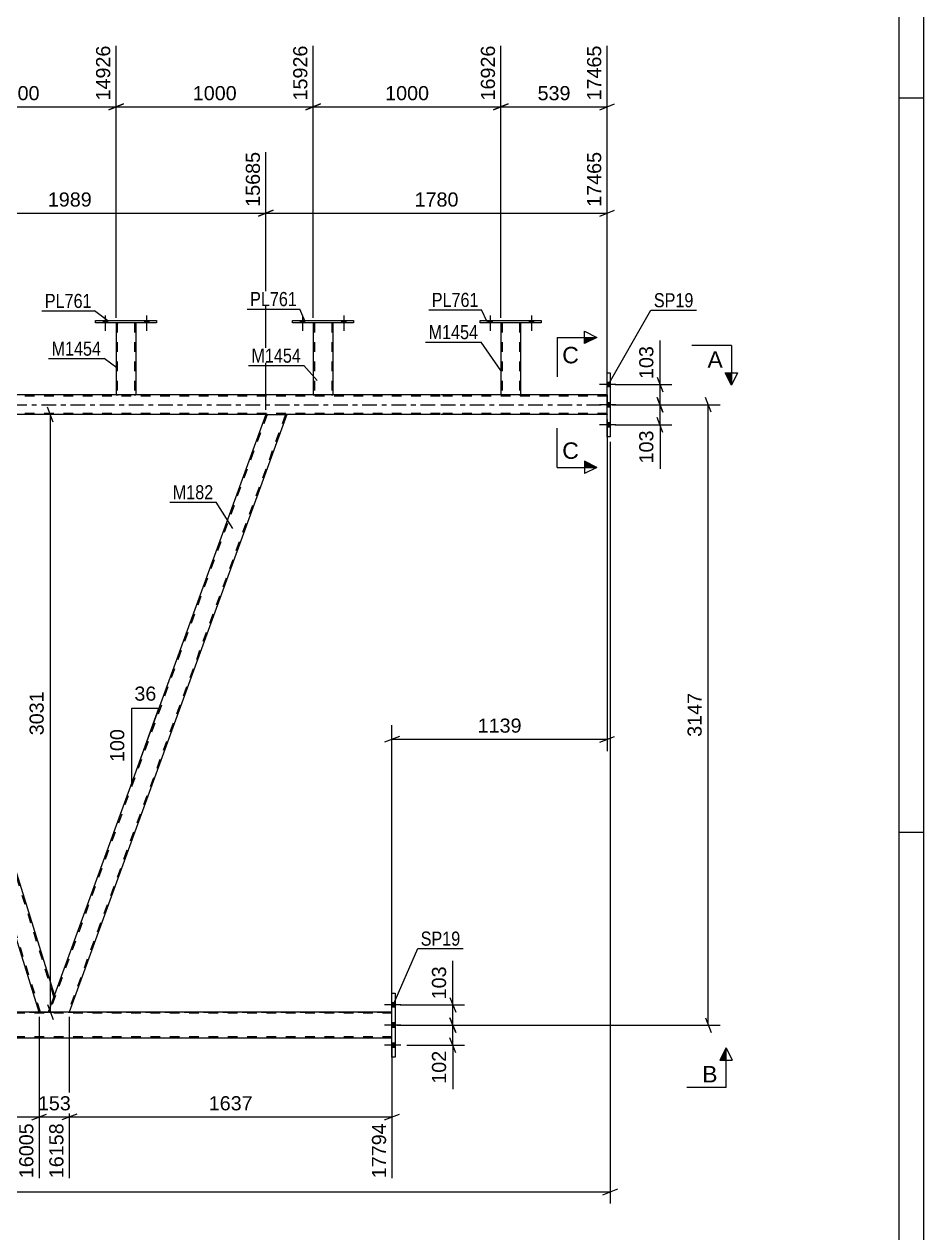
# Model space of a CAD drawing. Header units: millimetres. Extents: x 0 to 841, y 0 to 594.
# Drawn here: x 658.5 to 841, y 216.8 to 462 of the extents above; entities that cross this region are included whole.
import ezdxf

# ---------------------------------------------------------------- set-up
doc = ezdxf.new("R2010")
doc.units = ezdxf.units.MM
doc.linetypes.add('DXK_LINE_DOT2', pattern=[3.9198, 1.9599, -1.9599])
doc.linetypes.add('DXK_LINE_DOT3', pattern=[5.9187, 2.979, -0.9799, 0.9799, -0.9799])
doc.styles.add('Arial', font='arial.ttf', dxfattribs={"height": 0.2})
doc.styles.add('Arial Narrow', font='ARIALN.TTF', dxfattribs={"height": 0.2})

# ---------------------------------------------------------------- blocks, each defined once
blk = doc.blocks.new('Unknown-203724102-1113')
at = {"color": 5, "linetype": 'Continuous'}
for p, q in [((841, 0), (841, 594)), ((836, 5), (836, 589)), ((841, 447), (836, 447)), ((841, 298), (836, 298))]:
    blk.add_line(p, q, dxfattribs=at)
blk = doc.blocks.new('Bolt-203724102-2901 - 2835')
at = {"linetype": 'Continuous'}
for points in [[(752.55, 401.41), (753.43, 401.41), (753.43, 401.89), (752.55, 401.89)], [(760.95, 401.41), (761.83, 401.41), (761.83, 401.89), (760.95, 401.89)]]:
    blk.add_hatch(color=1, dxfattribs=at).paths.add_polyline_path(points)
at = {"color": 1, "linetype": 'Continuous'}
for p, q in [((752.99, 402.89), (752.99, 399.77)), ((761.39, 402.89), (761.39, 399.77)), ((752.55, 401.89), (752.55, 401.41)), ((753.43, 401.89), (753.43, 401.41)), ((760.95, 401.89), (760.95, 401.41)), ((761.83, 401.89), (761.83, 401.41))]:
    blk.add_line(p, q, dxfattribs=at)
blk = doc.blocks.new('Bolt-203724102-2887 - 2835')
at = {"linetype": 'Continuous'}
for points in [[(714.47, 401.41), (715.35, 401.41), (715.35, 401.89), (714.47, 401.89)], [(722.87, 401.41), (723.75, 401.41), (723.75, 401.89), (722.87, 401.89)]]:
    blk.add_hatch(color=1, dxfattribs=at).paths.add_polyline_path(points)
at = {"color": 1, "linetype": 'Continuous'}
for p, q in [((714.91, 402.89), (714.91, 399.77)), ((723.31, 402.89), (723.31, 399.77)), ((714.47, 401.89), (714.47, 401.41)), ((715.35, 401.89), (715.35, 401.41)), ((722.87, 401.89), (722.87, 401.41)), ((723.75, 401.89), (723.75, 401.41))]:
    blk.add_line(p, q, dxfattribs=at)
blk = doc.blocks.new('Bolt-203724102-2888 - 2835')
at = {"linetype": 'Continuous'}
for points in [[(714.47, 401.41), (715.35, 401.41), (715.35, 401.89), (714.47, 401.89)], [(722.87, 401.41), (723.75, 401.41), (723.75, 401.89), (722.87, 401.89)]]:
    blk.add_hatch(color=1, dxfattribs=at).paths.add_polyline_path(points)
at = {"color": 1, "linetype": 'Continuous'}
for p, q in [((714.91, 402.89), (714.91, 399.77)), ((723.31, 402.89), (723.31, 399.77)), ((714.47, 401.89), (714.47, 401.41)), ((715.35, 401.89), (715.35, 401.41)), ((722.87, 401.89), (722.87, 401.41)), ((723.75, 401.89), (723.75, 401.41))]:
    blk.add_line(p, q, dxfattribs=at)
blk = doc.blocks.new('Bolt-203724102-2889 - 2835')
at = {"linetype": 'Continuous'}
for points in [[(674.47, 401.41), (675.35, 401.41), (675.35, 401.89), (674.47, 401.89)], [(682.87, 401.41), (683.75, 401.41), (683.75, 401.89), (682.87, 401.89)]]:
    blk.add_hatch(color=1, dxfattribs=at).paths.add_polyline_path(points)
at = {"color": 1, "linetype": 'Continuous'}
for p, q in [((674.91, 402.89), (674.91, 399.77)), ((683.31, 402.89), (683.31, 399.77)), ((674.47, 401.89), (674.47, 401.41)), ((675.35, 401.89), (675.35, 401.41)), ((682.87, 401.89), (682.87, 401.41)), ((683.75, 401.89), (683.75, 401.41))]:
    blk.add_line(p, q, dxfattribs=at)
blk = doc.blocks.new('Bolt-203724102-2890 - 2835')
at = {"linetype": 'Continuous'}
for points in [[(674.47, 401.41), (675.35, 401.41), (675.35, 401.89), (674.47, 401.89)], [(682.87, 401.41), (683.75, 401.41), (683.75, 401.89), (682.87, 401.89)]]:
    blk.add_hatch(color=1, dxfattribs=at).paths.add_polyline_path(points)
at = {"color": 1, "linetype": 'Continuous'}
for p, q in [((674.91, 402.89), (674.91, 399.77)), ((683.31, 402.89), (683.31, 399.77)), ((674.47, 401.89), (674.47, 401.41)), ((675.35, 401.89), (675.35, 401.41)), ((682.87, 401.89), (682.87, 401.41)), ((683.75, 401.89), (683.75, 401.41))]:
    blk.add_line(p, q, dxfattribs=at)
blk = doc.blocks.new('Bolt-203724102-2902 - 2835')
at = {"linetype": 'Continuous'}
for points in [[(752.55, 401.41), (753.43, 401.41), (753.43, 401.89), (752.55, 401.89)], [(760.95, 401.41), (761.83, 401.41), (761.83, 401.89), (760.95, 401.89)]]:
    blk.add_hatch(color=1, dxfattribs=at).paths.add_polyline_path(points)
at = {"color": 1, "linetype": 'Continuous'}
for p, q in [((752.99, 402.89), (752.99, 399.77)), ((761.39, 402.89), (761.39, 399.77)), ((752.55, 401.89), (752.55, 401.41)), ((753.43, 401.89), (753.43, 401.41)), ((760.95, 401.89), (760.95, 401.41)), ((761.83, 401.89), (761.83, 401.41))]:
    blk.add_line(p, q, dxfattribs=at)
blk = doc.blocks.new('Part-203724102-3088 - 2835')
at = {"color": 7, "linetype": 'DXK_LINE_DOT2'}
for p, q in [((707.74, 382.77), (663.62, 261.55)), ((711.49, 382.77), (667.37, 261.55)), ((707.74, 382.77), (707.76, 382.77)), ((664.63, 265.02), (663.36, 261.55)), ((667.62, 261.55), (663.36, 261.55))]:
    blk.add_line(p, q, dxfattribs=at)
at = {"color": 2, "linetype": 'Continuous'}
for p, q in [((707.49, 382.77), (664.63, 265.02)), ((711.74, 382.77), (667.62, 261.55)), ((707.49, 382.77), (711.74, 382.77))]:
    blk.add_line(p, q, dxfattribs=at)
blk = doc.blocks.new('Part-203724102-3093 - 2835')
at = {"color": 2, "linetype": 'Continuous'}
for p, q in [((626.61, 382.77), (625.06, 378.52)), ((627.93, 382.77), (626.61, 382.77)), ((664.63, 265.02), (627.93, 382.77)), ((661.52, 261.55), (625.06, 378.52)), ((664.63, 265.02), (664.36, 264.27)), ((664.36, 264.27), (663.36, 261.55))]:
    blk.add_line(p, q, dxfattribs=at)
at = {"color": 7, "linetype": 'DXK_LINE_DOT2'}
for p, q in [((664.49, 264.65), (627.67, 382.77)), ((661.77, 261.55), (625.2, 378.89)), ((664.61, 264.96), (664.36, 264.27)), ((661.52, 261.55), (663.36, 261.55))]:
    blk.add_line(p, q, dxfattribs=at)
blk = doc.blocks.new('Part-203724102-3103 - 2835')
at = {"color": 2, "linetype": 'Continuous'}
for p, q in [((776.74, 378.27), (776.74, 391.27)), ((776.74, 391.27), (777.38, 391.27)), ((777.38, 391.27), (777.38, 378.27)), ((777.38, 378.27), (776.74, 378.27))]:
    blk.add_line(p, q, dxfattribs=at)
blk = doc.blocks.new('Part-203724102-3197 - 2835')
at = {"color": 2, "linetype": 'Continuous'}
for p, q in [((733.09, 252.41), (733.09, 265.41)), ((733.09, 265.41), (733.73, 265.41)), ((733.73, 265.41), (733.73, 252.41)), ((733.73, 252.41), (733.09, 252.41))]:
    blk.add_line(p, q, dxfattribs=at)
blk = doc.blocks.new('Part-203724102-3267 - 2835')
at = {"color": 2, "linetype": 'Continuous'}
for p, q in [((755.19, 401.41), (755.19, 386.77)), ((759.19, 401.41), (759.19, 386.77)), ((755.23, 386.77), (755.19, 386.77)), ((755.33, 386.77), (755.23, 386.77)), ((755.49, 386.77), (755.33, 386.77)), ((758.89, 386.77), (755.49, 386.77)), ((759.05, 386.77), (758.89, 386.77)), ((759.15, 386.77), (759.05, 386.77)), ((759.19, 386.77), (759.15, 386.77))]:
    blk.add_line(p, q, dxfattribs=at)
at = {"color": 7, "linetype": 'DXK_LINE_DOT2'}
for p, q in [((755.19, 401.41), (755.19, 401.41)), ((755.19, 401.41), (755.19, 401.41)), ((755.19, 401.41), (755.19, 401.41)), ((755.23, 401.41), (755.19, 401.41)), ((755.19, 401.41), (755.23, 401.41)), ((755.33, 401.41), (755.23, 401.41)), ((755.23, 401.41), (755.33, 401.41)), ((755.49, 401.41), (755.33, 401.41)), ((755.33, 401.41), (755.49, 401.41)), ((755.43, 401.41), (755.43, 401.41)), ((755.43, 401.41), (755.43, 386.77)), ((755.45, 401.41), (755.43, 401.41)), ((755.43, 401.41), (755.45, 401.41)), ((755.5, 401.41), (755.45, 401.41)), ((755.45, 401.41), (755.5, 401.41)), ((758.89, 401.41), (755.49, 401.41)), ((758.89, 401.41), (755.49, 401.41)), ((758.8, 401.41), (755.5, 401.41)), ((755.5, 401.41), (755.58, 401.41)), ((758.88, 401.41), (755.58, 401.41)), ((758.88, 401.41), (758.8, 401.41)), ((758.93, 401.41), (758.88, 401.41)), ((758.88, 401.41), (758.93, 401.41)), ((758.89, 401.41), (759.05, 401.41)), ((759.05, 401.41), (758.89, 401.41)), ((758.95, 401.41), (758.93, 401.41)), ((758.93, 401.41), (758.95, 401.41)), ((758.95, 401.41), (758.95, 401.41)), ((758.95, 401.41), (758.95, 386.77)), ((759.05, 401.41), (759.15, 401.41)), ((759.15, 401.41), (759.05, 401.41)), ((759.15, 401.41), (759.19, 401.41)), ((759.19, 401.41), (759.15, 401.41)), ((759.19, 401.41), (759.19, 401.41)), ((759.19, 401.41), (759.19, 401.41)), ((759.19, 401.41), (759.19, 401.41)), ((755.19, 386.77), (755.23, 386.77)), ((755.23, 386.77), (755.33, 386.77)), ((755.33, 386.77), (755.49, 386.77)), ((755.45, 386.77), (755.43, 386.77)), ((755.43, 386.77), (755.45, 386.77)), ((755.5, 386.77), (755.45, 386.77)), ((755.45, 386.77), (755.5, 386.77)), ((758.89, 386.77), (755.49, 386.77)), ((758.8, 386.77), (755.5, 386.77)), ((755.5, 386.77), (755.58, 386.77)), ((758.93, 386.77), (755.58, 386.77)), ((758.88, 386.77), (758.8, 386.77)), ((758.93, 386.77), (758.88, 386.77)), ((758.89, 386.77), (759.05, 386.77)), ((758.95, 386.77), (758.93, 386.77)), ((758.93, 386.77), (758.95, 386.77)), ((759.05, 386.77), (759.15, 386.77)), ((759.15, 386.77), (759.19, 386.77))]:
    blk.add_line(p, q, dxfattribs=at)
blk = doc.blocks.new('Part-203724102-3272 - 2835')
at = {"color": 2, "linetype": 'Continuous'}
for p, q in [((750.99, 401.41), (750.99, 401.89)), ((750.99, 401.89), (763.39, 401.89)), ((763.39, 401.41), (750.99, 401.41)), ((763.39, 401.89), (763.39, 401.41))]:
    blk.add_line(p, q, dxfattribs=at)
blk = doc.blocks.new('Part-203724102-3412 - 2835')
at = {"color": 7, "linetype": 'DXK_LINE_DOT2'}
for p, q in [((733.09, 261.31), (59.43, 261.31)), ((146.06, 261.55), (733.09, 261.55)), ((733.09, 256.27), (733.09, 261.55)), ((733.09, 256.51), (59.43, 256.51))]:
    blk.add_line(p, q, dxfattribs=at)
at = {"color": 2, "linetype": 'Continuous'}
for p, q in [((733.09, 261.55), (586.95, 261.55)), ((733.09, 256.27), (586.95, 256.27))]:
    blk.add_line(p, q, dxfattribs=at)
blk = doc.blocks.new('Part-203724102-3327 - 2835')
at = {"color": 2, "linetype": 'Continuous'}
for p, q in [((677.11, 401.41), (677.11, 386.77)), ((681.11, 401.41), (681.11, 386.77)), ((677.15, 386.77), (677.11, 386.77)), ((677.26, 386.77), (677.15, 386.77)), ((677.41, 386.77), (677.26, 386.77)), ((680.82, 386.77), (677.41, 386.77)), ((680.97, 386.77), (680.82, 386.77)), ((681.08, 386.77), (680.97, 386.77)), ((681.11, 386.77), (681.08, 386.77))]:
    blk.add_line(p, q, dxfattribs=at)
at = {"color": 7, "linetype": 'DXK_LINE_DOT2'}
for p, q in [((677.11, 401.41), (677.11, 401.41)), ((677.11, 401.41), (677.11, 401.41)), ((677.11, 401.41), (677.11, 401.41)), ((677.15, 401.41), (677.11, 401.41)), ((677.11, 401.41), (677.15, 401.41)), ((677.26, 401.41), (677.15, 401.41)), ((677.15, 401.41), (677.26, 401.41)), ((677.41, 401.41), (677.26, 401.41)), ((677.26, 401.41), (677.41, 401.41)), ((677.35, 401.41), (677.35, 401.41)), ((677.35, 401.41), (677.35, 386.77)), ((677.37, 401.41), (677.35, 401.41)), ((677.35, 401.41), (677.37, 401.41)), ((677.42, 401.41), (677.37, 401.41)), ((677.37, 401.41), (677.42, 401.41)), ((680.82, 401.41), (677.41, 401.41)), ((680.82, 401.41), (677.41, 401.41)), ((680.73, 401.41), (677.42, 401.41)), ((677.42, 401.41), (677.5, 401.41)), ((680.8, 401.41), (677.5, 401.41)), ((680.8, 401.41), (680.73, 401.41)), ((680.86, 401.41), (680.8, 401.41)), ((680.8, 401.41), (680.86, 401.41)), ((680.82, 401.41), (680.97, 401.41)), ((680.97, 401.41), (680.82, 401.41)), ((680.87, 401.41), (680.86, 401.41)), ((680.86, 401.41), (680.87, 401.41)), ((680.87, 401.41), (680.87, 401.41)), ((680.87, 401.41), (680.87, 386.77)), ((680.97, 401.41), (681.08, 401.41)), ((681.08, 401.41), (680.97, 401.41)), ((681.08, 401.41), (681.11, 401.41)), ((681.11, 401.41), (681.08, 401.41)), ((681.11, 401.41), (681.11, 401.41)), ((681.11, 401.41), (681.11, 401.41)), ((681.11, 401.41), (681.11, 401.41)), ((677.11, 386.77), (677.15, 386.77)), ((677.15, 386.77), (677.26, 386.77)), ((677.26, 386.77), (677.41, 386.77)), ((677.37, 386.77), (677.35, 386.77)), ((677.35, 386.77), (677.37, 386.77)), ((677.42, 386.77), (677.37, 386.77)), ((677.37, 386.77), (677.41, 386.77)), ((680.82, 386.77), (677.41, 386.77)), ((677.41, 386.77), (677.42, 386.77)), ((680.73, 386.77), (677.42, 386.77)), ((677.42, 386.77), (677.5, 386.77)), ((680.8, 386.77), (677.5, 386.77)), ((680.8, 386.77), (680.73, 386.77)), ((680.86, 386.77), (680.8, 386.77)), ((680.8, 386.77), (680.86, 386.77)), ((680.82, 386.77), (680.97, 386.77)), ((680.87, 386.77), (680.86, 386.77)), ((680.86, 386.77), (680.87, 386.77)), ((680.97, 386.77), (681.08, 386.77)), ((681.08, 386.77), (681.11, 386.77))]:
    blk.add_line(p, q, dxfattribs=at)
blk = doc.blocks.new('Part-203724102-3332 - 2835')
at = {"color": 2, "linetype": 'Continuous'}
for p, q in [((672.91, 401.41), (672.91, 401.89)), ((672.91, 401.89), (685.31, 401.89)), ((685.31, 401.41), (672.91, 401.41)), ((685.31, 401.89), (685.31, 401.41))]:
    blk.add_line(p, q, dxfattribs=at)
blk = doc.blocks.new('Part-203724102-3337 - 2835')
at = {"color": 2, "linetype": 'Continuous'}
for p, q in [((717.11, 401.41), (717.11, 386.77)), ((721.11, 401.41), (721.11, 386.77)), ((717.15, 386.77), (717.11, 386.77)), ((717.25, 386.77), (717.15, 386.77)), ((717.41, 386.77), (717.25, 386.77)), ((720.82, 386.77), (717.41, 386.77)), ((720.97, 386.77), (720.82, 386.77)), ((721.08, 386.77), (720.97, 386.77)), ((721.11, 386.77), (721.08, 386.77))]:
    blk.add_line(p, q, dxfattribs=at)
at = {"color": 7, "linetype": 'DXK_LINE_DOT2'}
for p, q in [((717.11, 401.41), (717.11, 401.41)), ((717.11, 401.41), (717.11, 401.41)), ((717.11, 401.41), (717.11, 401.41)), ((717.15, 401.41), (717.11, 401.41)), ((717.11, 401.41), (717.15, 401.41)), ((717.25, 401.41), (717.15, 401.41)), ((717.15, 401.41), (717.25, 401.41)), ((717.41, 401.41), (717.25, 401.41)), ((717.25, 401.41), (717.41, 401.41)), ((717.35, 401.41), (717.35, 401.41)), ((717.35, 401.41), (717.35, 386.77)), ((717.37, 401.41), (717.35, 401.41)), ((717.35, 401.41), (717.37, 401.41)), ((717.42, 401.41), (717.37, 401.41)), ((717.37, 401.41), (717.42, 401.41)), ((720.82, 401.41), (717.41, 401.41)), ((720.82, 401.41), (717.41, 401.41)), ((720.73, 401.41), (717.42, 401.41)), ((717.42, 401.41), (717.5, 401.41)), ((720.8, 401.41), (717.5, 401.41)), ((720.8, 401.41), (720.73, 401.41)), ((720.86, 401.41), (720.8, 401.41)), ((720.8, 401.41), (720.86, 401.41)), ((720.82, 401.41), (720.97, 401.41)), ((720.97, 401.41), (720.82, 401.41)), ((720.87, 401.41), (720.86, 401.41)), ((720.86, 401.41), (720.87, 401.41)), ((720.87, 401.41), (720.87, 401.41)), ((720.87, 401.41), (720.87, 386.77)), ((720.97, 401.41), (721.08, 401.41)), ((721.08, 401.41), (720.97, 401.41)), ((721.08, 401.41), (721.11, 401.41)), ((721.11, 401.41), (721.08, 401.41)), ((721.11, 401.41), (721.11, 401.41)), ((721.11, 401.41), (721.11, 401.41)), ((721.11, 401.41), (721.11, 401.41)), ((717.11, 386.77), (717.15, 386.77)), ((717.15, 386.77), (717.25, 386.77)), ((717.25, 386.77), (717.41, 386.77)), ((717.37, 386.77), (717.35, 386.77)), ((717.35, 386.77), (717.37, 386.77)), ((717.42, 386.77), (717.37, 386.77)), ((717.37, 386.77), (717.41, 386.77)), ((720.82, 386.77), (717.41, 386.77)), ((717.41, 386.77), (717.42, 386.77)), ((720.73, 386.77), (717.42, 386.77)), ((717.42, 386.77), (717.5, 386.77)), ((720.8, 386.77), (717.5, 386.77)), ((720.8, 386.77), (720.73, 386.77)), ((720.86, 386.77), (720.8, 386.77)), ((720.8, 386.77), (720.86, 386.77)), ((720.82, 386.77), (720.97, 386.77)), ((720.87, 386.77), (720.86, 386.77)), ((720.86, 386.77), (720.87, 386.77)), ((720.97, 386.77), (721.08, 386.77)), ((721.08, 386.77), (721.11, 386.77))]:
    blk.add_line(p, q, dxfattribs=at)
blk = doc.blocks.new('Part-203724102-3342 - 2835')
at = {"color": 2, "linetype": 'Continuous'}
for p, q in [((712.91, 401.41), (712.91, 401.89)), ((712.91, 401.89), (725.31, 401.89)), ((725.31, 401.41), (712.91, 401.41)), ((725.31, 401.89), (725.31, 401.41))]:
    blk.add_line(p, q, dxfattribs=at)
blk = doc.blocks.new('Part-203724102-3407 - 2835')
at = {"color": 7, "linetype": 'DXK_LINE_DOT2'}
for p, q in [((742.89, 386.53), (80.08, 386.53)), ((742.89, 386.77), (107.1, 386.77)), ((681.11, 386.77), (677.11, 386.77)), ((721.11, 386.77), (717.11, 386.77)), ((776.74, 386.77), (742.99, 386.77)), ((776.74, 386.53), (742.99, 386.53)), ((759.19, 386.77), (755.19, 386.77)), ((776.74, 386.77), (776.74, 382.77)), ((742.89, 383.01), (80.08, 383.01)), ((711.74, 382.77), (707.49, 382.77)), ((776.74, 383.01), (742.99, 383.01))]:
    blk.add_line(p, q, dxfattribs=at)
at = {"color": 2, "linetype": 'Continuous'}
for p, q in [((677.11, 386.77), (641.11, 386.77)), ((717.11, 386.77), (681.11, 386.77)), ((742.89, 386.77), (721.11, 386.77)), ((755.19, 386.77), (742.99, 386.77)), ((776.74, 386.77), (759.19, 386.77)), ((707.49, 382.77), (627.93, 382.77)), ((742.89, 382.77), (711.74, 382.77)), ((776.74, 382.77), (742.99, 382.77))]:
    blk.add_line(p, q, dxfattribs=at)
at = {"color": 7, "linetype": 'DXK_LINE_DOT3'}
for p, q in [((70.08, 384.77), (742.89, 384.77)), ((742.99, 384.77), (786.74, 384.77))]:
    blk.add_line(p, q, dxfattribs=at)
blk = doc.blocks.new('Bolt-203724102-3415 - 2835')
at = {"linetype": 'Continuous'}
for points in [[(777.38, 388.43), (777.38, 389.31), (776.74, 389.31), (776.74, 388.43)], [(777.38, 388.43), (777.38, 389.31), (776.74, 389.31), (776.74, 388.43)], [(777.38, 388.43), (777.38, 389.31), (776.74, 389.31), (776.74, 388.43)], [(777.38, 384.31), (777.38, 385.19), (776.74, 385.19), (776.74, 384.31)], [(777.38, 384.31), (777.38, 385.19), (776.74, 385.19), (776.74, 384.31)], [(777.38, 380.23), (777.38, 381.11), (776.74, 381.11), (776.74, 380.23)], [(777.38, 380.23), (777.38, 381.11), (776.74, 381.11), (776.74, 380.23)], [(777.38, 380.23), (777.38, 381.11), (776.74, 381.11), (776.74, 380.23)]]:
    blk.add_hatch(color=1, dxfattribs=at).paths.add_polyline_path(points)
at = {"color": 1, "linetype": 'Continuous'}
for p, q in [((778.54, 388.87), (775.22, 388.87)), ((778.54, 388.87), (775.22, 388.87)), ((778.54, 388.87), (775.22, 388.87)), ((777.38, 389.31), (776.74, 389.31)), ((777.38, 389.31), (776.74, 389.31)), ((777.38, 389.31), (776.74, 389.31)), ((777.38, 388.43), (776.74, 388.43)), ((777.38, 388.43), (776.74, 388.43)), ((777.38, 388.43), (776.74, 388.43)), ((777.38, 385.19), (776.74, 385.19)), ((777.38, 385.19), (776.74, 385.19)), ((778.54, 384.75), (775.22, 384.75)), ((778.54, 384.75), (775.22, 384.75)), ((777.38, 384.31), (776.74, 384.31)), ((777.38, 384.31), (776.74, 384.31)), ((778.54, 380.67), (775.22, 380.67)), ((778.54, 380.67), (775.22, 380.67)), ((778.54, 380.67), (775.22, 380.67)), ((777.38, 381.11), (776.74, 381.11)), ((777.38, 381.11), (776.74, 381.11)), ((777.38, 381.11), (776.74, 381.11)), ((777.38, 380.23), (776.74, 380.23)), ((777.38, 380.23), (776.74, 380.23)), ((777.38, 380.23), (776.74, 380.23))]:
    blk.add_line(p, q, dxfattribs=at)
blk = doc.blocks.new('Bolt-203724102-3422 - 2835')
at = {"linetype": 'Continuous'}
for points in [[(733.73, 262.57), (733.73, 263.45), (733.09, 263.45), (733.09, 262.57)], [(733.73, 262.57), (733.73, 263.45), (733.09, 263.45), (733.09, 262.57)], [(733.73, 262.57), (733.73, 263.45), (733.09, 263.45), (733.09, 262.57)], [(733.73, 258.45), (733.73, 259.33), (733.09, 259.33), (733.09, 258.45)], [(733.73, 258.45), (733.73, 259.33), (733.09, 259.33), (733.09, 258.45)], [(733.73, 254.37), (733.73, 255.25), (733.09, 255.25), (733.09, 254.37)], [(733.73, 254.37), (733.73, 255.25), (733.09, 255.25), (733.09, 254.37)], [(733.73, 254.37), (733.73, 255.25), (733.09, 255.25), (733.09, 254.37)]]:
    blk.add_hatch(color=1, dxfattribs=at).paths.add_polyline_path(points)
at = {"color": 1, "linetype": 'Continuous'}
for p, q in [((734.89, 263.01), (731.57, 263.01)), ((734.89, 263.01), (731.57, 263.01)), ((734.89, 263.01), (731.57, 263.01)), ((733.73, 263.45), (733.09, 263.45)), ((733.73, 263.45), (733.09, 263.45)), ((733.73, 263.45), (733.09, 263.45)), ((733.73, 262.57), (733.09, 262.57)), ((733.73, 262.57), (733.09, 262.57)), ((733.73, 262.57), (733.09, 262.57)), ((734.89, 258.89), (731.57, 258.89)), ((734.89, 258.89), (731.57, 258.89)), ((733.73, 259.33), (733.09, 259.33)), ((733.73, 259.33), (733.09, 259.33)), ((733.73, 258.45), (733.09, 258.45)), ((733.73, 258.45), (733.09, 258.45)), ((733.73, 255.25), (733.09, 255.25)), ((733.73, 255.25), (733.09, 255.25)), ((733.73, 255.25), (733.09, 255.25)), ((734.89, 254.81), (731.57, 254.81)), ((734.89, 254.81), (731.57, 254.81)), ((734.89, 254.81), (731.57, 254.81)), ((733.73, 254.37), (733.09, 254.37)), ((733.73, 254.37), (733.09, 254.37)), ((733.73, 254.37), (733.09, 254.37))]:
    blk.add_line(p, q, dxfattribs=at)
blk = doc.blocks.new('AngleDimension-203724102-4223 - 2835')
at = {"color": 7, "linetype": 'Continuous'}
for p, q in [((680.27, 323.23), (685.81, 323.23)), ((680.27, 308.01), (685.81, 323.23)), ((680.27, 308.01), (680.27, 323.23)), ((682.99, 315.47), (685.81, 323.23))]:
    blk.add_line(p, q, dxfattribs=at)
at = {"color": 0}
for points in [[(685.87, 324.13), (685.87, 328.33), (680.22, 328.33), (680.22, 324.13)], [(679.37, 319.55), (675.17, 319.55), (675.17, 311.68), (679.37, 311.68)]]:
    blk.add_wipeout(points, dxfattribs=at)
at = {"color": 3, "style": 'Arial'}
blk.add_text('36', height=2.865, dxfattribs=at).set_placement((680.82, 324.73))
blk.add_text('100', height=2.865, rotation=90.0002, dxfattribs=at).set_placement((678.77, 312.28))
blk = doc.blocks.new('StraightDimension-203724102-4325 - 2835')
at = {"color": 7, "linetype": 'Continuous'}
for p, q in [((797.87, 383.27), (796.67, 386.27)), ((777.74, 384.77), (799.67, 384.77)), ((797.27, 258.91), (797.27, 384.77)), ((796.67, 260.41), (797.87, 257.41)), ((734.09, 258.91), (799.67, 258.91))]:
    blk.add_line(p, q, dxfattribs=at)
at = {"color": 0}
blk.add_wipeout([(796.52, 326.89), (792.32, 326.89), (792.32, 316.79), (796.52, 316.79)], dxfattribs=at)
at = {"color": 3, "style": 'Arial'}
blk.add_text('3147', height=2.865, rotation=90.0002, dxfattribs=at).set_placement((795.92, 317.39))
blk = doc.blocks.new('StraightDimension-203724102-4647 - 2835')
at = {"color": 7, "linetype": 'Continuous'}
for p, q in [((786.87, 386.27), (788.07, 383.27)), ((778.38, 384.77), (789.87, 384.77)), ((787.47, 380.67), (787.47, 384.77)), ((778.38, 380.67), (789.87, 380.67)), ((788.07, 379.17), (786.87, 382.17))]:
    blk.add_line(p, q, dxfattribs=at)
at = {"color": 0}
blk.add_wipeout([(786.72, 380.14), (782.52, 380.14), (782.52, 372.27), (786.72, 372.27)], dxfattribs=at)
at = {"color": 7, "linetype": 'Continuous'}
blk.add_line((787.47, 380.67), (787.47, 371.75), dxfattribs=at)
blk.add_line((787.47, 380.67), (787.47, 371.75), dxfattribs=at)
at = {"color": 3, "style": 'Arial'}
blk.add_text('103', height=2.865, rotation=90.0002, dxfattribs=at).set_placement((786.12, 372.87))
blk = doc.blocks.new('StraightDimension-203724102-4514 - 2835')
at = {"color": 7, "linetype": 'Continuous'}
for p, q in [((692.83, 382.77), (660.92, 382.77)), ((664.37, 381.27), (663.17, 384.27)), ((663.77, 261.55), (663.77, 382.77)), ((663.17, 263.05), (664.37, 260.05)), ((673.94, 261.55), (660.92, 261.55))]:
    blk.add_line(p, q, dxfattribs=at)
at = {"color": 0}
blk.add_wipeout([(663.02, 327.21), (658.82, 327.21), (658.82, 317.11), (663.02, 317.11)], dxfattribs=at)
at = {"color": 3, "style": 'Arial'}
blk.add_text('3031', height=2.865, rotation=90.0002, dxfattribs=at).set_placement((662.42, 317.71))
blk = doc.blocks.new('StraightDimension-203724102-15325 - 2835')
at = {"color": 7, "linetype": 'Continuous'}
for p, q in [((734.73, 263.01), (747.81, 263.01)), ((744.81, 264.51), (746.01, 261.51)), ((745.41, 258.89), (745.41, 263.01)), ((746.01, 257.39), (744.81, 260.39)), ((734.73, 258.89), (747.81, 258.89))]:
    blk.add_line(p, q, dxfattribs=at)
at = {"color": 0}
blk.add_wipeout([(744.66, 271.4), (740.46, 271.4), (740.46, 263.53), (744.66, 263.53)], dxfattribs=at)
at = {"color": 7, "linetype": 'Continuous'}
blk.add_line((745.41, 263.01), (745.41, 271.93), dxfattribs=at)
blk.add_line((745.41, 263.01), (745.41, 271.93), dxfattribs=at)
at = {"color": 3, "style": 'Arial'}
blk.add_text('103', height=2.865, rotation=90.0002, dxfattribs=at).set_placement((744.06, 264.13))
blk = doc.blocks.new('StraightDimension-203724102-9346 - 2835')
at = {"color": 7, "linetype": 'Continuous'}
for p, q in [((677.11, 402.41), (677.11, 457.63)), ((717.11, 402.41), (717.11, 457.63)), ((678.61, 445.82), (675.61, 444.62)), ((677.11, 445.22), (717.11, 445.22)), ((715.61, 444.62), (718.61, 445.82))]:
    blk.add_line(p, q, dxfattribs=at)
at = {"color": 0, "linetype": 'Continuous'}
blk.add_wipeout([(716.51, 458.23), (712.31, 458.23), (712.31, 445.92), (716.51, 445.92)], dxfattribs=at)
at = {"color": 0}
blk.add_wipeout([(702.16, 445.97), (702.16, 450.17), (692.07, 450.17), (692.07, 445.97)], dxfattribs=at)
at = {"color": 3, "linetype": 'Continuous', "style": 'Arial'}
blk.add_text('15926', height=2.865, rotation=90.0002, dxfattribs=at).set_placement((715.91, 446.52))
at = {"color": 3, "style": 'Arial'}
blk.add_text('1000', height=2.865, dxfattribs=at).set_placement((692.67, 446.57))
blk = doc.blocks.new('StraightDimension-203724102-3859 - 2835')
at = {"color": 7, "linetype": 'Continuous'}
for p, q in [((777.38, 377.27), (777.38, 222.69)), ((775.88, 224.49), (778.88, 225.69)), ((50.81, 225.09), (777.38, 225.09))]:
    blk.add_line(p, q, dxfattribs=at)
blk = doc.blocks.new('StraightDimension-203724102-3445 - 2835')
at = {"color": 7, "linetype": 'Continuous'}
for p, q in [((667.62, 260.55), (667.62, 227.84)), ((733.09, 255.27), (733.09, 227.84)), ((669.12, 240.86), (666.12, 239.66)), ((731.59, 239.66), (734.59, 240.86)), ((667.62, 240.26), (733.09, 240.26))]:
    blk.add_line(p, q, dxfattribs=at)
at = {"color": 0}
blk.add_wipeout([(705.4, 241.01), (705.4, 245.21), (695.31, 245.21), (695.31, 241.01)], dxfattribs=at)
at = {"color": 0, "linetype": 'Continuous'}
blk.add_wipeout([(732.49, 239.56), (728.29, 239.56), (728.29, 227.24), (732.49, 227.24)], dxfattribs=at)
at = {"color": 3, "style": 'Arial'}
blk.add_text('1637', height=2.865, dxfattribs=at).set_placement((695.91, 241.61))
at = {"color": 3, "linetype": 'Continuous', "style": 'Arial'}
blk.add_text('17794', height=2.865, rotation=90.0002, dxfattribs=at).set_placement((731.89, 227.84))
blk = doc.blocks.new('StraightDimension-203724102-3454 - 2835')
at = {"color": 7, "linetype": 'Continuous'}
for p, q in [((661.52, 260.55), (661.52, 227.84)), ((667.62, 260.55), (667.62, 227.84)), ((660.02, 239.66), (663.02, 240.86)), ((669.12, 240.86), (666.12, 239.66)), ((661.52, 240.26), (667.62, 240.26))]:
    blk.add_line(p, q, dxfattribs=at)
at = {"color": 0}
blk.add_wipeout([(668.51, 241.01), (668.51, 245.21), (660.64, 245.21), (660.64, 241.01)], dxfattribs=at)
at = {"color": 0, "linetype": 'Continuous'}
blk.add_wipeout([(667.02, 239.56), (662.82, 239.56), (662.82, 227.24), (667.02, 227.24)], dxfattribs=at)
at = {"color": 3, "style": 'Arial'}
blk.add_text('153', height=2.865, dxfattribs=at).set_placement((661.24, 241.61))
at = {"color": 3, "linetype": 'Continuous', "style": 'Arial'}
blk.add_text('16158', height=2.865, rotation=90.0002, dxfattribs=at).set_placement((666.42, 227.84))
blk = doc.blocks.new('StraightDimension-203724102-3476 - 2835')
at = {"color": 7, "linetype": 'Continuous'}
for p, q in [((582.49, 260.55), (582.49, 227.84)), ((661.52, 260.55), (661.52, 227.84)), ((583.99, 240.86), (580.99, 239.66)), ((660.02, 239.66), (663.02, 240.86)), ((582.49, 240.26), (661.52, 240.26))]:
    blk.add_line(p, q, dxfattribs=at)
at = {"color": 0}
blk.add_wipeout([(627.05, 241.01), (627.05, 245.21), (616.96, 245.21), (616.96, 241.01)], dxfattribs=at)
at = {"color": 0, "linetype": 'Continuous'}
blk.add_wipeout([(660.92, 239.56), (656.72, 239.56), (656.72, 227.24), (660.92, 227.24)], dxfattribs=at)
at = {"color": 3, "style": 'Arial'}
blk.add_text('1976', height=2.865, dxfattribs=at).set_placement((617.56, 241.61))
at = {"color": 3, "linetype": 'Continuous', "style": 'Arial'}
blk.add_text('16005', height=2.865, rotation=90.0002, dxfattribs=at).set_placement((660.32, 227.84))
blk = doc.blocks.new('StraightDimension-203724102-3870 - 2835')
at = {"color": 7, "linetype": 'Continuous'}
for p, q in [((707.49, 383.77), (707.49, 436.06)), ((776.74, 387.77), (776.74, 436.06)), ((708.99, 424.24), (705.99, 423.04)), ((707.49, 423.64), (776.74, 423.64)), ((775.24, 423.04), (778.24, 424.24))]:
    blk.add_line(p, q, dxfattribs=at)
at = {"color": 0, "linetype": 'Continuous'}
blk.add_wipeout([(776.14, 436.66), (771.94, 436.66), (771.94, 424.34), (776.14, 424.34)], dxfattribs=at)
at = {"color": 0}
blk.add_wipeout([(747.16, 424.39), (747.16, 428.59), (737.07, 428.59), (737.07, 424.39)], dxfattribs=at)
at = {"color": 3, "linetype": 'Continuous', "style": 'Arial'}
blk.add_text('17465', height=2.865, rotation=90.0002, dxfattribs=at).set_placement((775.54, 424.94))
at = {"color": 3, "style": 'Arial'}
blk.add_text('1780', height=2.865, dxfattribs=at).set_placement((737.67, 424.99))
blk = doc.blocks.new('StraightDimension-203724102-3879 - 2835')
at = {"color": 7, "linetype": 'Continuous'}
for p, q in [((627.93, 383.77), (627.93, 440.56)), ((707.49, 383.77), (707.49, 436.06)), ((629.43, 424.24), (626.43, 423.04)), ((627.93, 423.64), (707.49, 423.64)), ((705.99, 423.04), (708.99, 424.24))]:
    blk.add_line(p, q, dxfattribs=at)
at = {"color": 0, "linetype": 'Continuous'}
blk.add_wipeout([(706.89, 436.66), (702.69, 436.66), (702.69, 424.34), (706.89, 424.34)], dxfattribs=at)
at = {"color": 0}
blk.add_wipeout([(672.75, 424.39), (672.75, 428.59), (662.66, 428.59), (662.66, 424.39)], dxfattribs=at)
at = {"color": 3, "linetype": 'Continuous', "style": 'Arial'}
blk.add_text('15685', height=2.865, rotation=90.0002, dxfattribs=at).set_placement((706.29, 424.94))
at = {"color": 3, "style": 'Arial'}
blk.add_text('1989', height=2.865, dxfattribs=at).set_placement((663.26, 424.99))
blk = doc.blocks.new('StraightDimension-203724102-4424 - 2835')
at = {"color": 7, "linetype": 'Continuous'}
for p, q in [((776.74, 381.77), (776.74, 314.49)), ((733.09, 262.55), (733.09, 319.74)), ((734.59, 317.49), (731.59, 316.29)), ((733.09, 316.89), (776.74, 316.89)), ((775.24, 316.29), (778.24, 317.49))]:
    blk.add_line(p, q, dxfattribs=at)
at = {"color": 0}
blk.add_wipeout([(759.96, 317.64), (759.96, 321.84), (749.87, 321.84), (749.87, 317.64)], dxfattribs=at)
at = {"color": 3, "style": 'Arial'}
blk.add_text('1139', height=2.865, dxfattribs=at).set_placement((750.47, 318.24))
blk = doc.blocks.new('StraightDimension-203724102-4655 - 2835')
at = {"color": 7, "linetype": 'Continuous'}
for p, q in [((786.87, 390.37), (788.07, 387.37)), ((778.38, 388.87), (789.87, 388.87)), ((787.47, 384.77), (787.47, 388.87)), ((788.07, 383.27), (786.87, 386.27)), ((778.38, 384.77), (789.87, 384.77))]:
    blk.add_line(p, q, dxfattribs=at)
at = {"color": 0}
blk.add_wipeout([(786.72, 397.26), (782.52, 397.26), (782.52, 389.39), (786.72, 389.39)], dxfattribs=at)
at = {"color": 7, "linetype": 'Continuous'}
blk.add_line((787.47, 388.87), (787.47, 397.79), dxfattribs=at)
blk.add_line((787.47, 388.87), (787.47, 397.79), dxfattribs=at)
at = {"color": 3, "style": 'Arial'}
blk.add_text('103', height=2.865, rotation=90.0002, dxfattribs=at).set_placement((786.12, 389.99))
blk = doc.blocks.new('StraightDimension-203724102-9344 - 2835')
at = {"color": 7, "linetype": 'Continuous'}
for p, q in [((755.19, 402.41), (755.19, 457.63)), ((776.74, 387.77), (776.74, 457.63)), ((756.69, 445.82), (753.69, 444.62)), ((755.19, 445.22), (776.74, 445.22)), ((775.24, 444.62), (778.24, 445.82))]:
    blk.add_line(p, q, dxfattribs=at)
at = {"color": 0, "linetype": 'Continuous'}
blk.add_wipeout([(776.14, 458.23), (771.94, 458.23), (771.94, 445.92), (776.14, 445.92)], dxfattribs=at)
at = {"color": 0}
blk.add_wipeout([(769.9, 445.97), (769.9, 450.17), (762.03, 450.17), (762.03, 445.97)], dxfattribs=at)
at = {"color": 3, "linetype": 'Continuous', "style": 'Arial'}
blk.add_text('17465', height=2.865, rotation=90.0002, dxfattribs=at).set_placement((775.54, 446.52))
at = {"color": 3, "style": 'Arial'}
blk.add_text('539', height=2.865, dxfattribs=at).set_placement((762.63, 446.57))
blk = doc.blocks.new('StraightDimension-203724102-9345 - 2835')
at = {"color": 7, "linetype": 'Continuous'}
for p, q in [((717.11, 402.41), (717.11, 457.63)), ((755.19, 402.41), (755.19, 457.63)), ((718.61, 445.82), (715.61, 444.62)), ((717.11, 445.22), (755.19, 445.22)), ((753.69, 444.62), (756.69, 445.82))]:
    blk.add_line(p, q, dxfattribs=at)
at = {"color": 0, "linetype": 'Continuous'}
blk.add_wipeout([(754.59, 458.23), (750.39, 458.23), (750.39, 445.92), (754.59, 445.92)], dxfattribs=at)
at = {"color": 0}
blk.add_wipeout([(741.2, 445.97), (741.2, 450.17), (731.1, 450.17), (731.1, 445.97)], dxfattribs=at)
at = {"color": 3, "linetype": 'Continuous', "style": 'Arial'}
blk.add_text('16926', height=2.865, rotation=90.0002, dxfattribs=at).set_placement((753.99, 446.52))
at = {"color": 3, "style": 'Arial'}
blk.add_text('1000', height=2.865, dxfattribs=at).set_placement((731.7, 446.57))
blk = doc.blocks.new('StraightDimension-203724102-9347 - 2835')
at = {"color": 7, "linetype": 'Continuous'}
for p, q in [((637.11, 402.41), (637.11, 457.63)), ((677.11, 402.41), (677.11, 457.63)), ((638.61, 445.82), (635.61, 444.62)), ((637.11, 445.22), (677.11, 445.22)), ((675.61, 444.62), (678.61, 445.82))]:
    blk.add_line(p, q, dxfattribs=at)
at = {"color": 0, "linetype": 'Continuous'}
blk.add_wipeout([(676.51, 458.23), (672.31, 458.23), (672.31, 445.92), (676.51, 445.92)], dxfattribs=at)
at = {"color": 0}
blk.add_wipeout([(662.16, 445.97), (662.16, 450.17), (652.07, 450.17), (652.07, 445.97)], dxfattribs=at)
at = {"color": 3, "linetype": 'Continuous', "style": 'Arial'}
blk.add_text('14926', height=2.865, rotation=90.0002, dxfattribs=at).set_placement((675.91, 446.52))
at = {"color": 3, "style": 'Arial'}
blk.add_text('1000', height=2.865, dxfattribs=at).set_placement((652.67, 446.57))
blk = doc.blocks.new('StraightDimension-203724102-15326 - 2835')
at = {"color": 7, "linetype": 'Continuous'}
for p, q in [((744.81, 260.39), (746.01, 257.39)), ((734.73, 258.89), (747.81, 258.89)), ((745.41, 254.81), (745.41, 258.89)), ((746.01, 253.31), (744.81, 256.31)), ((736.13, 254.81), (747.81, 254.81))]:
    blk.add_line(p, q, dxfattribs=at)
at = {"color": 0}
blk.add_wipeout([(744.66, 254.28), (740.46, 254.28), (740.46, 246.41), (744.66, 246.41)], dxfattribs=at)
at = {"color": 7, "linetype": 'Continuous'}
blk.add_line((745.41, 254.81), (745.41, 245.89), dxfattribs=at)
blk.add_line((745.41, 254.81), (745.41, 245.89), dxfattribs=at)
at = {"color": 3, "style": 'Arial'}
blk.add_text('102', height=2.865, rotation=90.0002, dxfattribs=at).set_placement((744.06, 247.01))
blk = doc.blocks.new('SectionMark-203724102-4688 - 2835')
at = {"color": 6, "linetype": 'Continuous'}
for p in [(801.96, 396.77), (803.21, 391.27)]:
    blk.add_line(p, (801.96, 388.77), dxfattribs=at)
at = {"color": 0, "linetype": 'Continuous'}
blk.add_wipeout([(800.21, 392.27), (800.21, 395.77), (797.1, 395.77), (797.1, 392.27)], dxfattribs=at)
at = {"linetype": 'Continuous'}
blk.add_hatch(color=6, dxfattribs=at).paths.add_polyline_path([(800.71, 391.27), (801.96, 391.27), (801.96, 388.77)])
at = {"color": 6, "linetype": 'Continuous'}
for p, q in [((801.96, 396.77), (793.96, 396.77)), ((800.71, 391.27), (803.21, 391.27)), ((801.96, 388.77), (800.71, 391.27))]:
    blk.add_line(p, q, dxfattribs=at)
at = {"color": 3, "linetype": 'Continuous', "style": 'Arial'}
blk.add_text('A', height=3.34, dxfattribs=at).set_placement((797.1, 392.27))
blk = doc.blocks.new('Mark-203724102-3084 - 2835')
at = {"color": 0}
blk.add_wipeout([(696.84, 365.59), (696.84, 368.59), (688.61, 368.59), (688.61, 365.59)], dxfattribs=at)
blk.add_wipeout([(696.84, 365.59), (696.84, 368.59), (688.61, 368.59), (688.61, 365.59)], dxfattribs=at)
at = {"color": 30, "linetype": 'Continuous'}
for p in [(688.01, 364.99), (700.82, 359.68)]:
    blk.add_line(p, (697.44, 364.99), dxfattribs=at)
at = {"color": 3, "style": 'Arial Narrow'}
blk.add_text('M182', height=2.863, dxfattribs=at).set_placement((688.61, 365.59))
blk = doc.blocks.new('Mark-203724102-3099 - 2835')
at = {"color": 0}
blk.add_wipeout([(794.26, 404.55), (794.26, 407.55), (786.22, 407.55), (786.22, 404.55)], dxfattribs=at)
blk.add_wipeout([(794.26, 404.55), (794.26, 407.55), (786.22, 407.55), (786.22, 404.55)], dxfattribs=at)
at = {"color": 30, "linetype": 'Continuous'}
for p, q in [((776.88, 388.66), (785.62, 403.95)), ((785.62, 403.95), (794.86, 403.95))]:
    blk.add_line(p, q, dxfattribs=at)
at = {"color": 3, "style": 'Arial Narrow'}
blk.add_text('SP19', height=2.863, dxfattribs=at).set_placement((786.22, 404.55))
blk = doc.blocks.new('Mark-203724102-3193 - 2835')
at = {"color": 0}
blk.add_wipeout([(746.95, 275.02), (746.95, 278.02), (738.91, 278.02), (738.91, 275.02)], dxfattribs=at)
blk.add_wipeout([(746.95, 275.02), (746.95, 278.02), (738.91, 278.02), (738.91, 275.02)], dxfattribs=at)
at = {"color": 30, "linetype": 'Continuous'}
for p, q in [((733.24, 262.81), (738.31, 274.42)), ((738.31, 274.42), (747.55, 274.42))]:
    blk.add_line(p, q, dxfattribs=at)
at = {"color": 3, "style": 'Arial Narrow'}
blk.add_text('SP19', height=2.863, dxfattribs=at).set_placement((738.91, 275.02))
blk = doc.blocks.new('Mark-203724102-3338 - 2835')
at = {"color": 0}
blk.add_wipeout([(713.81, 404.79), (713.81, 407.79), (704.3, 407.79), (704.3, 404.79)], dxfattribs=at)
blk.add_wipeout([(713.81, 404.79), (713.81, 407.79), (704.3, 407.79), (704.3, 404.79)], dxfattribs=at)
at = {"color": 30, "linetype": 'Continuous'}
for p in [(703.7, 404.19), (715.4, 401.78)]:
    blk.add_line(p, (714.41, 404.19), dxfattribs=at)
at = {"color": 3, "style": 'Arial Narrow'}
blk.add_text('PL761', height=2.863, dxfattribs=at).set_placement((704.3, 404.79))
blk = doc.blocks.new('Mark-203724102-3263 - 2835')
at = {"color": 0}
blk.add_wipeout([(750.57, 398.09), (750.57, 401.09), (740.52, 401.09), (740.52, 398.09)], dxfattribs=at)
blk.add_wipeout([(750.57, 398.09), (750.57, 401.09), (740.52, 401.09), (740.52, 398.09)], dxfattribs=at)
at = {"color": 30, "linetype": 'Continuous'}
for p in [(739.92, 397.49), (755.19, 391.7)]:
    blk.add_line(p, (751.17, 397.49), dxfattribs=at)
at = {"color": 3, "style": 'Arial Narrow'}
blk.add_text('M1454', height=2.863, dxfattribs=at).set_placement((740.52, 398.09))
blk = doc.blocks.new('Mark-203724102-3268 - 2835')
at = {"color": 0}
blk.add_wipeout([(750.67, 404.62), (750.67, 407.62), (741.16, 407.62), (741.16, 404.62)], dxfattribs=at)
blk.add_wipeout([(750.67, 404.62), (750.67, 407.62), (741.16, 407.62), (741.16, 404.62)], dxfattribs=at)
at = {"color": 30, "linetype": 'Continuous'}
for p in [(740.56, 404.02), (752.4, 401.58)]:
    blk.add_line(p, (751.27, 404.02), dxfattribs=at)
at = {"color": 3, "style": 'Arial Narrow'}
blk.add_text('PL761', height=2.863, dxfattribs=at).set_placement((741.16, 404.62))
blk = doc.blocks.new('Mark-203724102-3323 - 2835')
at = {"color": 0}
blk.add_wipeout([(674.06, 394.73), (674.06, 397.73), (664.01, 397.73), (664.01, 394.73)], dxfattribs=at)
blk.add_wipeout([(674.06, 394.73), (674.06, 397.73), (664.01, 397.73), (664.01, 394.73)], dxfattribs=at)
at = {"color": 30, "linetype": 'Continuous'}
for p in [(663.41, 394.13), (677.25, 392.28)]:
    blk.add_line(p, (674.66, 394.13), dxfattribs=at)
at = {"color": 3, "style": 'Arial Narrow'}
blk.add_text('M1454', height=2.863, dxfattribs=at).set_placement((664.01, 394.73))
blk = doc.blocks.new('Mark-203724102-3328 - 2835')
at = {"color": 0}
blk.add_wipeout([(672.15, 404.41), (672.15, 407.41), (662.65, 407.41), (662.65, 404.41)], dxfattribs=at)
blk.add_wipeout([(672.15, 404.41), (672.15, 407.41), (662.65, 407.41), (662.65, 404.41)], dxfattribs=at)
at = {"color": 30, "linetype": 'Continuous'}
for p in [(662.05, 403.81), (675.41, 401.78)]:
    blk.add_line(p, (672.75, 403.81), dxfattribs=at)
at = {"color": 3, "style": 'Arial Narrow'}
blk.add_text('PL761', height=2.863, dxfattribs=at).set_placement((662.65, 404.41))
blk = doc.blocks.new('Mark-203724102-3333 - 2835')
at = {"color": 0}
blk.add_wipeout([(714.62, 393.31), (714.62, 396.31), (704.57, 396.31), (704.57, 393.31)], dxfattribs=at)
blk.add_wipeout([(714.62, 393.31), (714.62, 396.31), (704.57, 396.31), (704.57, 393.31)], dxfattribs=at)
at = {"color": 30, "linetype": 'Continuous'}
for p in [(703.97, 392.71), (717.93, 389.71)]:
    blk.add_line(p, (715.22, 392.71), dxfattribs=at)
at = {"color": 3, "style": 'Arial Narrow'}
blk.add_text('M1454', height=2.863, dxfattribs=at).set_placement((704.57, 393.31))
blk = doc.blocks.new('SectionMark-203724102-4686 - 2835')
at = {"color": 6, "linetype": 'Continuous'}
for p, q in [((800.89, 246.27), (800.89, 254.27)), ((800.89, 254.27), (802.14, 251.77))]:
    blk.add_line(p, q, dxfattribs=at)
at = {"color": 0, "linetype": 'Continuous'}
blk.add_wipeout([(799.14, 247.27), (799.14, 250.77), (796.03, 250.77), (796.03, 247.27)], dxfattribs=at)
at = {"linetype": 'Continuous'}
blk.add_hatch(color=6, dxfattribs=at).paths.add_polyline_path([(800.89, 251.77), (799.64, 251.77), (800.89, 254.27)])
at = {"color": 6, "linetype": 'Continuous'}
for p, q in [((800.89, 254.27), (799.64, 251.77)), ((799.64, 251.77), (802.14, 251.77)), ((800.89, 246.27), (792.89, 246.27))]:
    blk.add_line(p, q, dxfattribs=at)
at = {"color": 3, "linetype": 'Continuous', "style": 'Arial'}
blk.add_text('B', height=3.34, dxfattribs=at).set_placement((796.03, 247.27))
blk = doc.blocks.new('SectionMark-203724102-4690 - 2835')
at = {"color": 6, "linetype": 'Continuous'}
for p, q in [((766.63, 398.43), (774.63, 398.43)), ((772.13, 399.68), (774.63, 398.43)), ((766.63, 372.05), (774.63, 372.05)), ((774.63, 372.05), (772.13, 370.8))]:
    blk.add_line(p, q, dxfattribs=at)
at = {"color": 0, "linetype": 'Continuous'}
for points in [[(771, 393.18), (771, 396.68), (767.63, 396.68), (767.63, 393.18)], [(771, 373.8), (771, 377.3), (767.63, 377.3), (767.63, 373.8)]]:
    blk.add_wipeout(points, dxfattribs=at)
at = {"linetype": 'Continuous'}
for points in [[(772.13, 397.18), (772.13, 398.43), (774.63, 398.43)], [(772.13, 372.05), (772.13, 373.3), (774.63, 372.05)]]:
    blk.add_hatch(color=6, dxfattribs=at).paths.add_polyline_path(points)
at = {"color": 6, "linetype": 'Continuous'}
for p, q in [((766.63, 398.43), (766.63, 390.43)), ((772.13, 397.18), (772.13, 399.68)), ((774.63, 398.43), (772.13, 397.18)), ((766.63, 372.05), (766.63, 380.05)), ((774.63, 372.05), (772.13, 373.3)), ((772.13, 373.3), (772.13, 370.8))]:
    blk.add_line(p, q, dxfattribs=at)
at = {"color": 3, "linetype": 'Continuous', "style": 'Arial'}
for p in [(767.63, 393.18), (767.63, 373.8)]:
    blk.add_text('C', height=3.34, dxfattribs=at).set_placement(p)

msp = doc.modelspace()

# ---------------------------------------------------------------- block references
for name in ['Unknown-203724102-1113', 'Bolt-203724102-2889 - 2835', 'Bolt-203724102-2890 - 2835', 'Bolt-203724102-2887 - 2835', 'Bolt-203724102-2888 - 2835', 'Bolt-203724102-2901 - 2835', 'Bolt-203724102-2902 - 2835', 'Part-203724102-3332 - 2835', 'Part-203724102-3327 - 2835', 'Part-203724102-3342 - 2835', 'Part-203724102-3337 - 2835', 'Part-203724102-3272 - 2835', 'Part-203724102-3267 - 2835', 'Part-203724102-3103 - 2835', 'Bolt-203724102-3415 - 2835', 'Part-203724102-3407 - 2835', 'Part-203724102-3093 - 2835', 'Part-203724102-3088 - 2835', 'Part-203724102-3197 - 2835', 'Bolt-203724102-3422 - 2835', 'Part-203724102-3412 - 2835']:
    msp.add_blockref(name, (0, 0))

# ---------------------------------------------------------------- next in the draw order: block references
for name in ['StraightDimension-203724102-9346 - 2835', 'StraightDimension-203724102-4325 - 2835', 'AngleDimension-203724102-4223 - 2835']:
    msp.add_blockref(name, (0, 0))

# ---------------------------------------------------------------- next in the draw order: block references
for name in ['StraightDimension-203724102-4647 - 2835', 'StraightDimension-203724102-4514 - 2835', 'StraightDimension-203724102-15325 - 2835']:
    msp.add_blockref(name, (0, 0))

# ---------------------------------------------------------------- next in the draw order: block references
for name in ['StraightDimension-203724102-3870 - 2835', 'StraightDimension-203724102-3859 - 2835']:
    msp.add_blockref(name, (0, 0))

# ---------------------------------------------------------------- next in the draw order: block references
for name in ['StraightDimension-203724102-3879 - 2835', 'StraightDimension-203724102-4655 - 2835', 'StraightDimension-203724102-4424 - 2835', 'Mark-203724102-3084 - 2835', 'StraightDimension-203724102-3445 - 2835']:
    msp.add_blockref(name, (0, 0))

# ---------------------------------------------------------------- next in the draw order: block references
for name in ['StraightDimension-203724102-9347 - 2835', 'StraightDimension-203724102-9344 - 2835', 'Mark-203724102-3193 - 2835', 'StraightDimension-203724102-3454 - 2835', 'StraightDimension-203724102-15326 - 2835']:
    msp.add_blockref(name, (0, 0))

# ---------------------------------------------------------------- next in the draw order: block references
for name in ['StraightDimension-203724102-9345 - 2835', 'Mark-203724102-3328 - 2835', 'SectionMark-203724102-4688 - 2835', 'StraightDimension-203724102-3476 - 2835']:
    msp.add_blockref(name, (0, 0))

# ---------------------------------------------------------------- next in the draw order: block references
for name in ['Mark-203724102-3338 - 2835', 'Mark-203724102-3099 - 2835', 'Mark-203724102-3263 - 2835', 'Mark-203724102-3323 - 2835', 'SectionMark-203724102-4690 - 2835', 'Mark-203724102-3333 - 2835', 'SectionMark-203724102-4686 - 2835']:
    msp.add_blockref(name, (0, 0))

# ---------------------------------------------------------------- next in the draw order: block references
msp.add_blockref('Mark-203724102-3268 - 2835', (0, 0))

doc.saveas('drawing.dxf')
